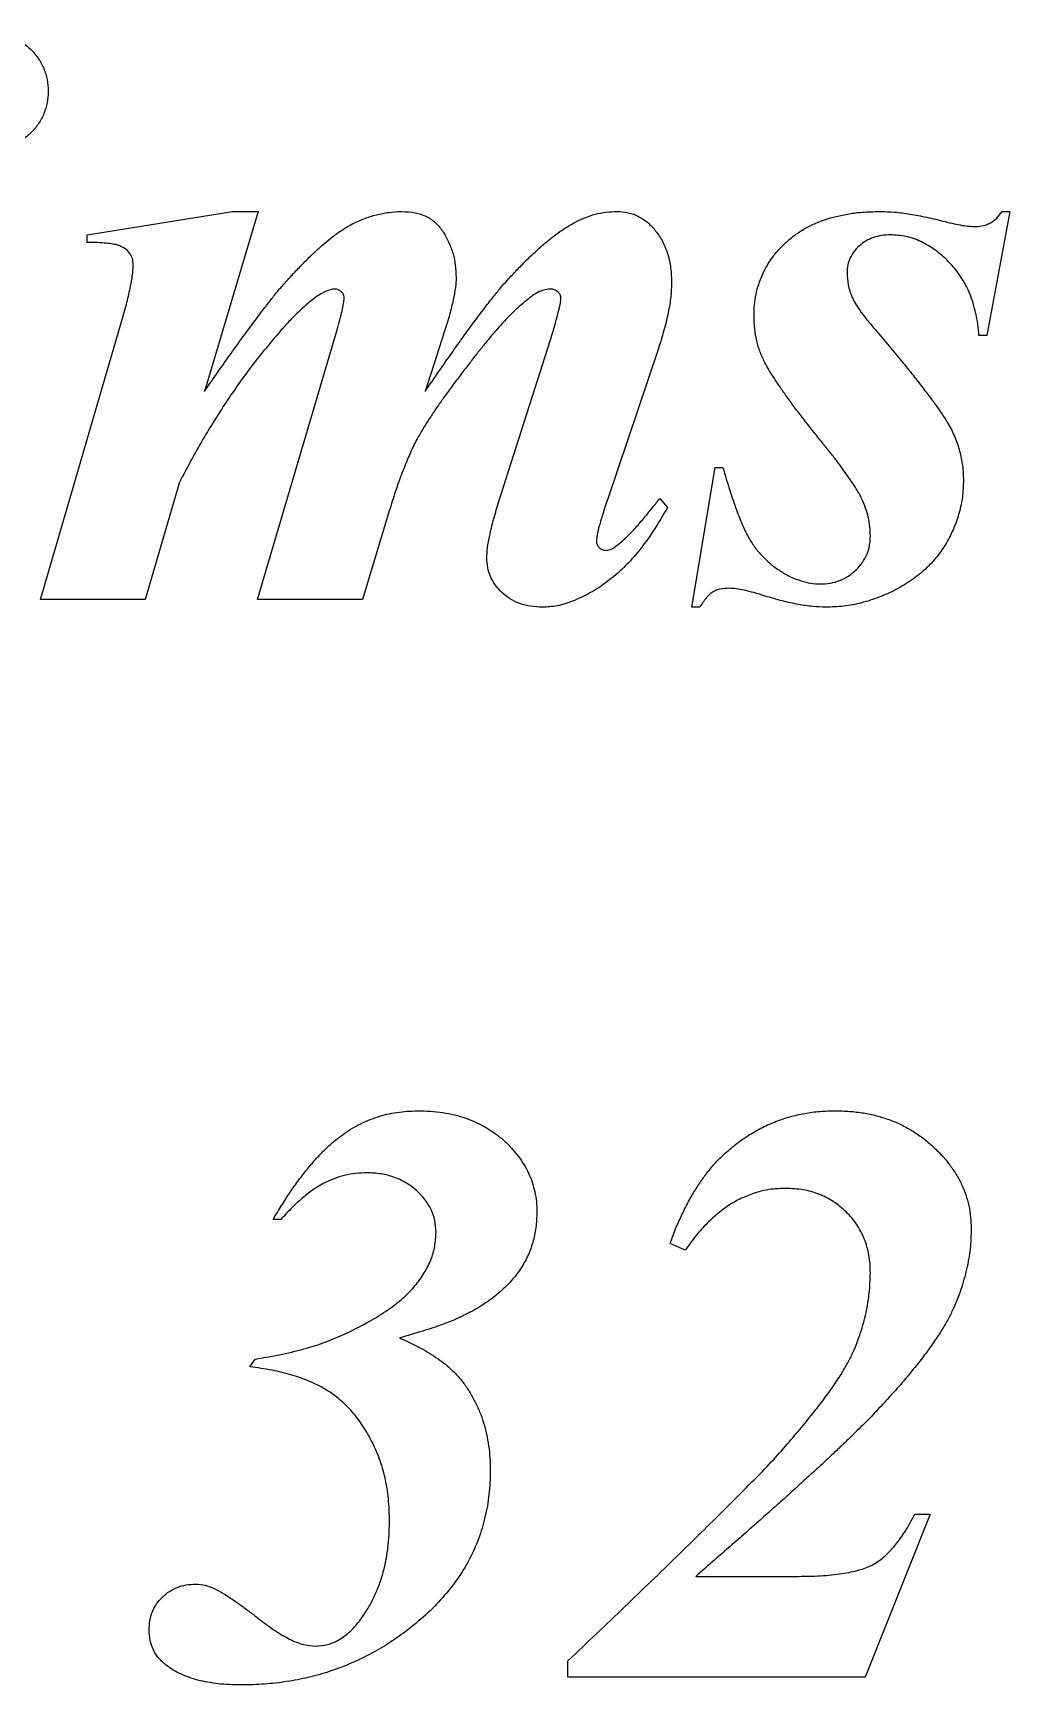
# Model space of a CAD drawing. Header units: inches. Extents: x -17.5 to -8.75, y -0.78 to 2.88.
# Drawn here: x -13.2018 to -12.9394, y 1.2942 to 1.7377 of the extents above; entities that cross this region are included whole.
import ezdxf

# ---------------------------------------------------------------- set-up
doc = ezdxf.new("R2010")
doc.units = ezdxf.units.IN
doc.header["$MEASUREMENT"] = 0

msp = doc.modelspace()

# ---------------------------------------------------------------- linework, layer by layer
at = {"color": 7, "linetype": 'Continuous', "lineweight": 25}
for p, q in [((-13.18731, 1.68355), (-13.14822, 1.6898)), ((-13.14135, 1.6898), (-13.15577, 1.64149)), ((-13.14822, 1.6898), (-13.14135, 1.6898)), ((-12.93939, 1.6898), (-12.94564, 1.65646)), ((-12.94148, 1.6898), (-12.93939, 1.6898)), ((-13.18731, 1.68146), (-13.18731, 1.68355)), ((-13.19981, 1.58563), (-13.17813, 1.65988)), ((-13.14148, 1.58563), (-13.11996, 1.65868)), ((-13.09128, 1.65767), (-13.09649, 1.64149)), ((-13.07683, 1.61138), (-13.06283, 1.65532)), ((-12.94564, 1.65646), (-12.94773, 1.65646)), ((-13.03393, 1.65272), (-13.04744, 1.61268)), ((-13.02481, 1.58355), (-13.01856, 1.62105)), ((-13.01856, 1.62105), (-13.01648, 1.62105)), ((-13.16251, 1.61711), (-13.17169, 1.58563)), ((-13.03347, 1.61271), (-13.03139, 1.61034)), ((-13.10632, 1.60877), (-13.11335, 1.58563)), ((-13.17169, 1.58563), (-13.19981, 1.58563)), ((-13.11335, 1.58563), (-13.14148, 1.58563)), ((-13.02273, 1.58355), (-13.02481, 1.58355)), ((-13.13523, 1.41918), (-13.13731, 1.41918)), ((-13.0266, 1.41088), (-13.03067, 1.41273)), ((-13.14356, 1.37959), (-13.14213, 1.38168)), ((-12.96081, 1.34001), (-12.97833, 1.29626)), ((-12.96498, 1.34001), (-12.96081, 1.34001)), ((-13.0238, 1.32334), (-12.99623, 1.32334)), ((-13.05814, 1.29626), (-13.05814, 1.30062)), ((-12.97833, 1.29626), (-13.05814, 1.29626))]:
    msp.add_line(p, q, dxfattribs=at)
for points, knots in [([(-13.21342, 1.73771), (-13.21235, 1.73766), (-13.21026, 1.73755), (-13.20727, 1.73668), (-13.20456, 1.7352), (-13.20219, 1.73319), (-13.2002, 1.73081), (-13.19878, 1.72812), (-13.19789, 1.72518), (-13.19778, 1.72314), (-13.19773, 1.72209)], [0, 0, 0, 0, 0.130072, 0.253889, 0.375723, 0.50332, 0.630072, 0.75128, 0.87256, 1, 1, 1, 1]), ([(-13.19773, 1.72209), (-13.19778, 1.72104), (-13.19789, 1.71899), (-13.19878, 1.71605), (-13.20023, 1.71334), (-13.20225, 1.71096), (-13.20464, 1.70897), (-13.20735, 1.70751), (-13.21032, 1.70663), (-13.21237, 1.70652), (-13.21342, 1.70646)], [0, 0, 0, 0, 0.127561, 0.248956, 0.37207, 0.499788, 0.626661, 0.749774, 0.872439, 1, 1, 1, 1]), ([(-13.13341, 1.67147), (-13.13256, 1.67237), (-13.13093, 1.67412), (-13.12852, 1.6766), (-13.12622, 1.67885), (-13.12401, 1.68083), (-13.12193, 1.68256), (-13.11997, 1.68404), (-13.11812, 1.68528), (-13.11584, 1.68663), (-13.11301, 1.68788), (-13.10962, 1.68898), (-13.10622, 1.68965), (-13.10394, 1.68975), (-13.10281, 1.6898)], [0, 0, 0, 0, 0.100728, 0.194537, 0.282094, 0.362881, 0.436368, 0.502695, 0.563279, 0.617579, 0.718509, 0.814159, 0.907818, 1, 1, 1, 1]), ([(-13.10281, 1.6898), (-13.10159, 1.68973), (-13.09931, 1.68961), (-13.0961, 1.68859), (-13.09348, 1.68677), (-13.0915, 1.6843), (-13.09007, 1.68146), (-13.08891, 1.6785), (-13.0883, 1.67535), (-13.08821, 1.67321), (-13.08816, 1.67212)], [0, 0, 0, 0, 0.140488, 0.265151, 0.384636, 0.505422, 0.629371, 0.751723, 0.873743, 1, 1, 1, 1]), ([(-13.07439, 1.67137), (-13.07353, 1.67229), (-13.07187, 1.67406), (-13.06942, 1.6766), (-13.06703, 1.67889), (-13.06472, 1.68094), (-13.06251, 1.68278), (-13.06037, 1.68437), (-13.05831, 1.68571), (-13.05694, 1.68649), (-13.05629, 1.68687)], [0, 0, 0, 0, 0.156846, 0.304975, 0.442541, 0.571651, 0.691471, 0.803279, 0.905519, 1, 1, 1, 1]), ([(-13.05629, 1.68687), (-13.0554, 1.68731), (-13.05362, 1.68819), (-13.05082, 1.68915), (-13.0479, 1.68967), (-13.04593, 1.68975), (-13.04493, 1.6898)], [0, 0, 0, 0, 0.251869, 0.501134, 0.746787, 1, 1, 1, 1]), ([(-13.04493, 1.6898), (-13.04392, 1.68974), (-13.04194, 1.68963), (-13.03912, 1.68854), (-13.03655, 1.68685), (-13.03437, 1.68447), (-13.03254, 1.6816), (-13.0312, 1.67827), (-13.03041, 1.67452), (-13.03033, 1.6719), (-13.03028, 1.67053)], [0, 0, 0, 0, 0.11169, 0.219755, 0.331223, 0.45075, 0.57664, 0.708199, 0.847623, 1, 1, 1, 1]), ([(-13.00814, 1.6618), (-13.00812, 1.66278), (-13.00808, 1.66471), (-13.00765, 1.66754), (-13.00692, 1.67024), (-13.00594, 1.67282), (-13.0047, 1.67528), (-13.00316, 1.67761), (-13.00132, 1.67979), (-12.99924, 1.68184), (-12.99691, 1.68373), (-12.99432, 1.68537), (-12.99149, 1.68673), (-12.98846, 1.68789), (-12.98517, 1.6887), (-12.9817, 1.68938), (-12.97799, 1.68972), (-12.97544, 1.68977), (-12.97413, 1.6898)], [0, 0, 0, 0, 0.059206, 0.117017, 0.172813, 0.228349, 0.283605, 0.339563, 0.39695, 0.45597, 0.516732, 0.578175, 0.641074, 0.706379, 0.774283, 0.845821, 0.920436, 1, 1, 1, 1]), ([(-12.97413, 1.6898), (-12.97288, 1.68976), (-12.97025, 1.6897), (-12.96612, 1.68912), (-12.9616, 1.68828), (-12.95848, 1.6875), (-12.95684, 1.68709)], [0, 0, 0, 0, 0.213653, 0.4494, 0.711873, 1, 1, 1, 1]), ([(-12.95684, 1.68709), (-12.95603, 1.68689), (-12.9545, 1.68651), (-12.95232, 1.68607), (-12.95039, 1.68584), (-12.94919, 1.68579), (-12.94864, 1.68576)], [0, 0, 0, 0, 0.301428, 0.568151, 0.800344, 1, 1, 1, 1]), ([(-12.94864, 1.68576), (-12.94793, 1.68581), (-12.94653, 1.6859), (-12.94457, 1.68671), (-12.94283, 1.68801), (-12.94194, 1.68918), (-12.94148, 1.6898)], [0, 0, 0, 0, 0.248846, 0.485926, 0.732908, 1, 1, 1, 1]), ([(-13.17491, 1.67547), (-13.17494, 1.67605), (-13.17501, 1.67718), (-13.17583, 1.67871), (-13.17715, 1.68), (-13.17877, 1.68069), (-13.18049, 1.6811), (-13.18233, 1.68129), (-13.18465, 1.68147), (-13.18637, 1.68147), (-13.18731, 1.68146)], [0, 0, 0, 0, 0.110035, 0.216018, 0.327246, 0.461414, 0.549917, 0.668271, 0.817537, 1, 1, 1, 1]), ([(-12.97143, 1.68355), (-12.97224, 1.68351), (-12.97381, 1.68344), (-12.97606, 1.68286), (-12.9781, 1.68197), (-12.97985, 1.68063), (-12.98132, 1.67912), (-12.98235, 1.67736), (-12.98306, 1.67547), (-12.98312, 1.67413), (-12.98314, 1.67346)], [0, 0, 0, 0, 0.142331, 0.2730913, 0.4017827, 0.5289074, 0.6533722, 0.7678945, 0.8821665, 1, 1, 1, 1]), ([(-12.94773, 1.65646), (-12.94782, 1.65749), (-12.948, 1.65948), (-12.94853, 1.66239), (-12.94924, 1.66513), (-12.95015, 1.66771), (-12.95127, 1.67012), (-12.9526, 1.67235), (-12.9541, 1.67444), (-12.95637, 1.67687), (-12.95934, 1.67952), (-12.96324, 1.68179), (-12.96727, 1.68329), (-12.97005, 1.68346), (-12.97143, 1.68355)], [0, 0, 0, 0, 0.077861, 0.152341, 0.223862, 0.292897, 0.359225, 0.425334, 0.489584, 0.554298, 0.677497, 0.790085, 0.895581, 1, 1, 1, 1]), ([(-13.17813, 1.65988), (-13.17765, 1.66157), (-13.17677, 1.66467), (-13.17576, 1.66897), (-13.17506, 1.67248), (-13.17496, 1.67457), (-13.17491, 1.67547)], [0, 0, 0, 0, 0.330049, 0.606605, 0.830269, 1, 1, 1, 1]), ([(-12.98314, 1.67346), (-12.98308, 1.67232), (-12.98296, 1.67007), (-12.9821, 1.6673), (-12.98095, 1.66507), (-12.97966, 1.66313), (-12.978, 1.66092), (-12.97671, 1.6594), (-12.97602, 1.65858)], [0, 0, 0, 0, 0.201119, 0.398406, 0.508601, 0.646353, 0.809974, 1, 1, 1, 1]), ([(-13.15577, 1.64149), (-13.15453, 1.64327), (-13.15217, 1.64669), (-13.14871, 1.65157), (-13.14553, 1.656), (-13.1426, 1.65998), (-13.13993, 1.66349), (-13.13755, 1.66657), (-13.13543, 1.6692), (-13.13404, 1.67076), (-13.13341, 1.67147)], [0, 0, 0, 0, 0.173738, 0.333509, 0.479324, 0.6112, 0.729155, 0.832684, 0.923571, 1, 1, 1, 1]), ([(-13.12071, 1.66896), (-13.12113, 1.66893), (-13.12203, 1.66886), (-13.12342, 1.66825), (-13.12499, 1.66741), (-13.12671, 1.66618), (-13.12859, 1.66461), (-13.13064, 1.66271), (-13.13286, 1.66049), (-13.13435, 1.65886), (-13.13513, 1.65799)], [0, 0, 0, 0, 0.0675794, 0.1468257, 0.2430781, 0.3570473, 0.4897924, 0.640781, 0.8103425, 1, 1, 1, 1]), ([(-13.11824, 1.66685), (-13.11828, 1.66711), (-13.11837, 1.66768), (-13.11906, 1.6683), (-13.1198, 1.66886), (-13.12042, 1.66893), (-13.12071, 1.66896)], [0, 0, 0, 0, 0.219587, 0.481206, 0.755408, 1, 1, 1, 1]), ([(-13.06586, 1.66828), (-13.06631, 1.66803), (-13.06737, 1.66744), (-13.069, 1.66616), (-13.071, 1.6645), (-13.07285, 1.66277), (-13.07452, 1.6611), (-13.07595, 1.65956), (-13.07751, 1.6578), (-13.07921, 1.65581), (-13.08102, 1.65356), (-13.08301, 1.65111), (-13.08509, 1.64838), (-13.08729, 1.64553), (-13.08945, 1.64264), (-13.09147, 1.63983), (-13.09333, 1.63722), (-13.09496, 1.63474), (-13.09646, 1.63247), (-13.09774, 1.63032), (-13.09884, 1.62836), (-13.1001, 1.62589), (-13.10148, 1.62267), (-13.10316, 1.6185), (-13.10477, 1.61381), (-13.10579, 1.6105), (-13.10632, 1.60877)], [0, 0, 0, 0, 0.021146, 0.049455, 0.084845, 0.127993, 0.153172, 0.181828, 0.213987, 0.249665, 0.289219, 0.332595, 0.379246, 0.429724, 0.480288, 0.527477, 0.571563, 0.611684, 0.649339, 0.683079, 0.714163, 0.741633, 0.796634, 0.857963, 0.925812, 1, 1, 1, 1]), ([(-13.09649, 1.64149), (-13.09525, 1.64328), (-13.09288, 1.64671), (-13.08947, 1.65165), (-13.08629, 1.65609), (-13.08339, 1.66006), (-13.08079, 1.66357), (-13.07841, 1.66658), (-13.07635, 1.66917), (-13.075, 1.67068), (-13.07439, 1.67137)], [0, 0, 0, 0, 0.175543, 0.336526, 0.483964, 0.616146, 0.733086, 0.836571, 0.925564, 1, 1, 1, 1]), ([(-13.08816, 1.67212), (-13.0882, 1.67121), (-13.08831, 1.66917), (-13.08896, 1.66584), (-13.08993, 1.66193), (-13.09081, 1.65916), (-13.09128, 1.65767)], [0, 0, 0, 0, 0.184788, 0.412062, 0.683477, 1, 1, 1, 1]), ([(-13.0626, 1.66896), (-13.06315, 1.66894), (-13.06427, 1.66888), (-13.06532, 1.66848), (-13.06586, 1.66828)], [0, 0, 0, 0, 0.489059, 1, 1, 1, 1]), ([(-13.06, 1.66672), (-13.06005, 1.66699), (-13.06017, 1.66759), (-13.06089, 1.66825), (-13.06168, 1.66882), (-13.06231, 1.66892), (-13.0626, 1.66896)], [0, 0, 0, 0, 0.220611, 0.482981, 0.764534, 1, 1, 1, 1]), ([(-13.03028, 1.67053), (-13.03033, 1.6693), (-13.03044, 1.66665), (-13.03119, 1.66244), (-13.03232, 1.65772), (-13.03337, 1.65445), (-13.03393, 1.65272)], [0, 0, 0, 0, 0.202023, 0.43524, 0.701408, 1, 1, 1, 1]), ([(-13.11996, 1.65868), (-13.11971, 1.65959), (-13.11924, 1.66125), (-13.11869, 1.66351), (-13.11831, 1.66533), (-13.11826, 1.66639), (-13.11824, 1.66685)], [0, 0, 0, 0, 0.338701, 0.618844, 0.836246, 1, 1, 1, 1]), ([(-13.06283, 1.65532), (-13.06241, 1.6567), (-13.06165, 1.65916), (-13.0608, 1.66244), (-13.06015, 1.66485), (-13.06004, 1.66619), (-13.06, 1.66672)], [0, 0, 0, 0, 0.366909, 0.656274, 0.866427, 1, 1, 1, 1]), ([(-13.00521, 1.64914), (-13.00567, 1.65008), (-13.00658, 1.652), (-13.00745, 1.65511), (-13.00803, 1.65839), (-13.00811, 1.66065), (-13.00814, 1.6618)], [0, 0, 0, 0, 0.238905, 0.484724, 0.736486, 1, 1, 1, 1]), ([(-13.13513, 1.65799), (-13.13763, 1.65506), (-13.14273, 1.64906), (-13.14967, 1.63919), (-13.15639, 1.62854), (-13.16044, 1.62098), (-13.16251, 1.61711)], [0, 0, 0, 0, 0.234414, 0.478543, 0.733263, 1, 1, 1, 1]), ([(-12.97602, 1.65858), (-12.97475, 1.6571), (-12.97233, 1.65425), (-12.96894, 1.65012), (-12.96585, 1.64639), (-12.9632, 1.64296), (-12.96087, 1.63994), (-12.95891, 1.63727), (-12.95731, 1.63495), (-12.9557, 1.63235), (-12.95411, 1.62928), (-12.95287, 1.62547), (-12.95204, 1.62156), (-12.95194, 1.6189), (-12.95189, 1.61756)], [0, 0, 0, 0, 0.120187, 0.230514, 0.329957, 0.419154, 0.497491, 0.565519, 0.623828, 0.671023, 0.754262, 0.836198, 0.917475, 1, 1, 1, 1]), ([(-12.98969, 1.62759), (-12.99061, 1.62871), (-12.99237, 1.63088), (-12.99483, 1.63409), (-12.99714, 1.63704), (-12.99918, 1.63984), (-13.001, 1.64245), (-13.00263, 1.64484), (-13.00402, 1.64704), (-13.00483, 1.64846), (-13.00521, 1.64914)], [0, 0, 0, 0, 0.163661, 0.315484, 0.456034, 0.586544, 0.706092, 0.815425, 0.912231, 1, 1, 1, 1]), ([(-12.97689, 1.60262), (-12.97692, 1.60347), (-12.97697, 1.60518), (-12.9774, 1.6077), (-12.97813, 1.61019), (-12.97899, 1.61223), (-12.97984, 1.61396), (-12.98071, 1.6154), (-12.98174, 1.61702), (-12.98299, 1.6188), (-12.9844, 1.62077), (-12.98597, 1.62291), (-12.98779, 1.62518), (-12.98904, 1.62676), (-12.98969, 1.62759)], [0, 0, 0, 0, 0.088712, 0.178529, 0.267307, 0.359485, 0.410281, 0.468331, 0.535758, 0.61169, 0.695535, 0.788902, 0.890017, 1, 1, 1, 1]), ([(-13.01648, 1.62105), (-13.01589, 1.61899), (-13.0148, 1.61517), (-13.013, 1.60996), (-13.01135, 1.60567), (-13.00966, 1.60222), (-13.00783, 1.5994), (-13.00575, 1.59703), (-13.00346, 1.59487), (-13.0009, 1.59309), (-12.99826, 1.59162), (-12.99558, 1.59063), (-12.99299, 1.5899), (-12.99125, 1.58983), (-12.9904, 1.5898)], [0, 0, 0, 0, 0.14611, 0.271517, 0.375986, 0.460515, 0.53329, 0.604763, 0.675568, 0.747344, 0.817325, 0.88161, 0.942014, 1, 1, 1, 1]), ([(-12.95189, 1.61756), (-12.95195, 1.61611), (-12.95207, 1.61321), (-12.95294, 1.60893), (-12.9544, 1.6048), (-12.95637, 1.60079), (-12.95894, 1.59705), (-12.96209, 1.59366), (-12.96583, 1.59072), (-12.97002, 1.58817), (-12.97456, 1.58614), (-12.97925, 1.58463), (-12.98405, 1.58372), (-12.98729, 1.5836), (-12.98891, 1.58355)], [0, 0, 0, 0, 0.07822, 0.155435, 0.233166, 0.31313, 0.394389, 0.475572, 0.560528, 0.649127, 0.738541, 0.826585, 0.913061, 1, 1, 1, 1]), ([(-13.07992, 1.59673), (-13.07988, 1.59764), (-13.07977, 1.59969), (-13.07911, 1.60304), (-13.07819, 1.60703), (-13.07731, 1.60985), (-13.07683, 1.61138)], [0, 0, 0, 0, 0.182559, 0.409227, 0.681068, 1, 1, 1, 1]), ([(-13.03139, 1.61034), (-13.03265, 1.60815), (-13.03505, 1.60397), (-13.03919, 1.59841), (-13.04344, 1.5937), (-13.04794, 1.59001), (-13.05239, 1.58714), (-13.05674, 1.58515), (-13.06089, 1.58378), (-13.06366, 1.58362), (-13.06498, 1.58355)], [0, 0, 0, 0, 0.168632, 0.322186, 0.462383, 0.592276, 0.710044, 0.815566, 0.911763, 1, 1, 1, 1]), ([(-13.04744, 1.61268), (-13.04789, 1.61133), (-13.04871, 1.6089), (-13.04964, 1.60563), (-13.05031, 1.60317), (-13.05044, 1.60176), (-13.05049, 1.60119)], [0, 0, 0, 0, 0.359315, 0.643703, 0.857028, 1, 1, 1, 1]), ([(-13.03669, 1.60874), (-13.03625, 1.60928), (-13.03516, 1.6106), (-13.0341, 1.61193), (-13.03347, 1.61271)], [0, 0, 0, 0, 0.411547, 1, 1, 1, 1]), ([(-13.04574, 1.59956), (-13.04501, 1.60014), (-13.04346, 1.60134), (-13.04122, 1.60348), (-13.03894, 1.60596), (-13.03746, 1.60779), (-13.03669, 1.60874)], [0, 0, 0, 0, 0.216701, 0.455418, 0.715616, 1, 1, 1, 1]), ([(-13.05049, 1.60119), (-13.05045, 1.6009), (-13.05037, 1.60028), (-13.04974, 1.59953), (-13.04895, 1.59894), (-13.0483, 1.59885), (-13.04799, 1.59881)], [0, 0, 0, 0, 0.2309217, 0.4905464, 0.7521827, 1, 1, 1, 1]), ([(-12.9904, 1.5898), (-12.98946, 1.58983), (-12.98764, 1.5899), (-12.98505, 1.59067), (-12.98269, 1.59183), (-12.98069, 1.59353), (-12.97899, 1.59547), (-12.97777, 1.59769), (-12.97701, 1.6001), (-12.97693, 1.60177), (-12.97689, 1.60262)], [0, 0, 0, 0, 0.135347, 0.262472, 0.387342, 0.513271, 0.639004, 0.759062, 0.877157, 1, 1, 1, 1]), ([(-13.04799, 1.59881), (-13.04758, 1.59885), (-13.04677, 1.59891), (-13.04608, 1.59935), (-13.04574, 1.59956)], [0, 0, 0, 0, 0.508465, 1, 1, 1, 1]), ([(-13.06498, 1.58355), (-13.06606, 1.5836), (-13.06812, 1.58369), (-13.07107, 1.58442), (-13.07368, 1.58566), (-13.07589, 1.58741), (-13.07769, 1.58944), (-13.07898, 1.59172), (-13.07978, 1.59417), (-13.07987, 1.59587), (-13.07992, 1.59673)], [0, 0, 0, 0, 0.145476, 0.278336, 0.406736, 0.533013, 0.655505, 0.771595, 0.883698, 1, 1, 1, 1]), ([(-13.01475, 1.58862), (-13.01561, 1.5886), (-13.01715, 1.58855), (-13.01896, 1.58789), (-13.0201, 1.58701), (-13.02095, 1.5861), (-13.02185, 1.58493), (-13.02242, 1.58403), (-13.02273, 1.58355)], [0, 0, 0, 0, 0.253584, 0.458633, 0.560311, 0.681684, 0.829363, 1, 1, 1, 1]), ([(-13.00518, 1.58654), (-13.00618, 1.58686), (-13.00802, 1.58744), (-13.01061, 1.5881), (-13.01281, 1.58852), (-13.01415, 1.58859), (-13.01475, 1.58862)], [0, 0, 0, 0, 0.318585, 0.588557, 0.817312, 1, 1, 1, 1]), ([(-12.98891, 1.58355), (-12.99007, 1.58359), (-12.99254, 1.58369), (-12.99642, 1.58428), (-13.00069, 1.58523), (-13.00364, 1.58609), (-13.00518, 1.58654)], [0, 0, 0, 0, 0.210118, 0.445804, 0.708866, 1, 1, 1, 1]), ([(-13.13731, 1.41918), (-13.13656, 1.42044), (-13.13509, 1.4229), (-13.13282, 1.42642), (-13.13055, 1.42965), (-13.12826, 1.43258), (-13.12599, 1.43526), (-13.1237, 1.43764), (-13.12144, 1.43977), (-13.11841, 1.44219), (-13.11448, 1.44469), (-13.10939, 1.44677), (-13.10406, 1.44811), (-13.10039, 1.44827), (-13.09854, 1.44834)], [0, 0, 0, 0, 0.08637, 0.168415, 0.245709, 0.318394, 0.387125, 0.451599, 0.512495, 0.569642, 0.678774, 0.785087, 0.891311, 1, 1, 1, 1]), ([(-13.09854, 1.44834), (-13.09738, 1.44832), (-13.0951, 1.44826), (-13.09177, 1.44791), (-13.0886, 1.44729), (-13.0856, 1.44642), (-13.08279, 1.44526), (-13.08012, 1.4439), (-13.07765, 1.44226), (-13.07534, 1.44042), (-13.07328, 1.43838), (-13.07147, 1.43622), (-13.06994, 1.43397), (-13.06863, 1.43163), (-13.06767, 1.42916), (-13.06699, 1.42659), (-13.06654, 1.42394), (-13.0665, 1.42214), (-13.06648, 1.42123)], [0, 0, 0, 0, 0.074392, 0.145669, 0.214343, 0.280957, 0.345466, 0.408857, 0.472062, 0.53532, 0.597714, 0.657404, 0.715408, 0.771688, 0.828455, 0.884577, 0.941573, 1, 1, 1, 1]), ([(-13.01589, 1.43695), (-13.01483, 1.43786), (-13.01275, 1.43966), (-13.00937, 1.44197), (-13.00586, 1.44394), (-13.00223, 1.44557), (-12.99844, 1.44682), (-12.99451, 1.44768), (-12.99045, 1.44827), (-12.98769, 1.44832), (-12.9863, 1.44834)], [0, 0, 0, 0, 0.128892, 0.254326, 0.377327, 0.500308, 0.621746, 0.745074, 0.871561, 1, 1, 1, 1]), ([(-12.9863, 1.44834), (-12.98501, 1.44831), (-12.98248, 1.44824), (-12.97878, 1.44782), (-12.97525, 1.44707), (-12.97188, 1.44602), (-12.96866, 1.44469), (-12.96565, 1.44302), (-12.96277, 1.44109), (-12.96016, 1.43884), (-12.9577, 1.43648), (-12.95563, 1.43391), (-12.95382, 1.43131), (-12.95233, 1.4286), (-12.95123, 1.42577), (-12.95041, 1.42286), (-12.9499, 1.41984), (-12.94984, 1.4178), (-12.94981, 1.41677)], [0, 0, 0, 0, 0.072328, 0.141401, 0.208456, 0.273954, 0.338464, 0.402873, 0.466708, 0.531787, 0.595769, 0.65704, 0.715994, 0.773328, 0.829486, 0.885624, 0.94223, 1, 1, 1, 1]), ([(-13.03067, 1.41273), (-13.0302, 1.41403), (-13.02927, 1.41656), (-13.02766, 1.42018), (-13.02597, 1.42357), (-13.02419, 1.42673), (-13.0223, 1.42965), (-13.02027, 1.43232), (-13.01817, 1.43478), (-13.01664, 1.43624), (-13.01589, 1.43695)], [0, 0, 0, 0, 0.144559, 0.282426, 0.414545, 0.541247, 0.661952, 0.77876, 0.891531, 1, 1, 1, 1]), ([(-13.11212, 1.43168), (-13.11314, 1.43165), (-13.11516, 1.43159), (-13.11814, 1.43105), (-13.121, 1.43017), (-13.12378, 1.42891), (-13.12656, 1.42723), (-13.12937, 1.42502), (-13.13233, 1.42233), (-13.13422, 1.42027), (-13.13523, 1.41918)], [0, 0, 0, 0, 0.112762, 0.223443, 0.332563, 0.443004, 0.559077, 0.690617, 0.836466, 1, 1, 1, 1]), ([(-13.09356, 1.41576), (-13.09362, 1.41682), (-13.09373, 1.41892), (-13.0948, 1.42191), (-13.09652, 1.42465), (-13.09885, 1.42707), (-13.10164, 1.42915), (-13.10485, 1.43061), (-13.10838, 1.43153), (-13.11084, 1.43163), (-13.11212, 1.43168)], [0, 0, 0, 0, 0.116892, 0.230997, 0.346752, 0.472245, 0.600036, 0.728215, 0.859336, 1, 1, 1, 1]), ([(-12.99965, 1.42751), (-13.00094, 1.42746), (-13.0035, 1.42737), (-13.00726, 1.42655), (-13.01088, 1.42524), (-13.01435, 1.4234), (-13.01765, 1.42101), (-13.02084, 1.41815), (-13.02387, 1.41476), (-13.02567, 1.4122), (-13.0266, 1.41088)], [0, 0, 0, 0, 0.117464, 0.232201, 0.347477, 0.465547, 0.587707, 0.716036, 0.853442, 1, 1, 1, 1]), ([(-12.97689, 1.40479), (-12.97691, 1.40561), (-12.97695, 1.40723), (-12.97724, 1.40959), (-12.97777, 1.41182), (-12.97848, 1.41394), (-12.97941, 1.41594), (-12.9805, 1.41784), (-12.98185, 1.4196), (-12.98388, 1.42175), (-12.98675, 1.42408), (-12.9907, 1.42609), (-12.99505, 1.4273), (-12.99809, 1.42744), (-12.99965, 1.42751)], [0, 0, 0, 0, 0.0687183, 0.1342754, 0.1973901, 0.2593891, 0.3200303, 0.3807724, 0.4420297, 0.5040287, 0.6267863, 0.7476034, 0.8703477, 1, 1, 1, 1]), ([(-13.06648, 1.42123), (-13.06652, 1.4198), (-13.0666, 1.41702), (-13.06749, 1.41301), (-13.06885, 1.40927), (-13.07081, 1.40582), (-13.07328, 1.40263), (-13.07629, 1.39969), (-13.07978, 1.39693), (-13.08241, 1.39537), (-13.08376, 1.39457)], [0, 0, 0, 0, 0.127579, 0.248836, 0.366022, 0.4831, 0.602289, 0.726704, 0.858938, 1, 1, 1, 1]), ([(-13.11736, 1.38874), (-13.11539, 1.38972), (-13.11166, 1.39156), (-13.10664, 1.3947), (-13.10247, 1.39789), (-13.09917, 1.40122), (-13.09666, 1.40467), (-13.09488, 1.40824), (-13.09377, 1.41196), (-13.09363, 1.41449), (-13.09356, 1.41576)], [0, 0, 0, 0, 0.173381, 0.327952, 0.465753, 0.586782, 0.696509, 0.800606, 0.900287, 1, 1, 1, 1]), ([(-12.94981, 1.41677), (-12.94986, 1.41493), (-12.94996, 1.41125), (-12.95098, 1.40577), (-12.9525, 1.40031), (-12.95429, 1.39578), (-12.95615, 1.39211), (-12.95787, 1.38916), (-12.95995, 1.38607), (-12.96229, 1.38275), (-12.96504, 1.37931), (-12.96806, 1.37565), (-12.97142, 1.37184), (-12.97381, 1.36929), (-12.97504, 1.36797)], [0, 0, 0, 0, 0.097643, 0.195437, 0.295531, 0.398598, 0.453557, 0.514315, 0.580083, 0.651646, 0.730131, 0.814123, 0.904057, 1, 1, 1, 1]), ([(-13.0046, 1.35284), (-13.00313, 1.35444), (-13.00031, 1.35755), (-12.9964, 1.36213), (-12.99286, 1.3664), (-12.98976, 1.37036), (-12.98709, 1.37404), (-12.98482, 1.37741), (-12.98302, 1.38052), (-12.98116, 1.38421), (-12.97947, 1.38869), (-12.97798, 1.39403), (-12.97707, 1.3994), (-12.97695, 1.40299), (-12.97689, 1.40479)], [0, 0, 0, 0, 0.107955, 0.20805, 0.299514, 0.382814, 0.458029, 0.525265, 0.584402, 0.636201, 0.730343, 0.821439, 0.910979, 1, 1, 1, 1]), ([(-13.08376, 1.39457), (-13.08495, 1.39395), (-13.08754, 1.3926), (-13.09203, 1.39084), (-13.09739, 1.38908), (-13.10128, 1.38797), (-13.10336, 1.38737)], [0, 0, 0, 0, 0.19137, 0.419644, 0.690282, 1, 1, 1, 1]), ([(-13.14213, 1.38168), (-13.13968, 1.38209), (-13.13502, 1.38287), (-13.12844, 1.38452), (-13.12258, 1.38638), (-13.11904, 1.38798), (-13.11736, 1.38874)], [0, 0, 0, 0, 0.288012, 0.548848, 0.786194, 1, 1, 1, 1]), ([(-13.10336, 1.38737), (-13.10146, 1.3865), (-13.09789, 1.38485), (-13.09313, 1.38195), (-13.08922, 1.3789), (-13.08723, 1.37653), (-13.0863, 1.37543)], [0, 0, 0, 0, 0.297569, 0.56082, 0.794017, 1, 1, 1, 1]), ([(-13.10606, 1.33819), (-13.10611, 1.34019), (-13.10621, 1.34408), (-13.10715, 1.34973), (-13.10865, 1.355), (-13.11083, 1.35982), (-13.1134, 1.36416), (-13.11635, 1.36798), (-13.11969, 1.37116), (-13.12343, 1.37376), (-13.12764, 1.37583), (-13.13239, 1.37751), (-13.13776, 1.37881), (-13.14157, 1.37933), (-13.14356, 1.37959)], [0, 0, 0, 0, 0.096126, 0.187057, 0.2745733, 0.3591307, 0.4405649, 0.5167638, 0.5902116, 0.6614292, 0.7349363, 0.8153156, 0.9033993, 1, 1, 1, 1]), ([(-13.0863, 1.37543), (-13.08571, 1.3746), (-13.08452, 1.37296), (-13.08309, 1.37026), (-13.0818, 1.36749), (-13.08074, 1.36458), (-13.07999, 1.36151), (-13.07938, 1.35835), (-13.07907, 1.35504), (-13.07901, 1.3528), (-13.07898, 1.35166)], [0, 0, 0, 0, 0.120251, 0.240577, 0.360883, 0.48255, 0.607352, 0.734265, 0.864828, 1, 1, 1, 1]), ([(-12.97504, 1.36797), (-12.97557, 1.36741), (-12.97668, 1.36622), (-12.97848, 1.3644), (-12.98046, 1.36241), (-12.98265, 1.3603), (-12.98502, 1.35801), (-12.9876, 1.35562), (-12.99032, 1.35302), (-12.9933, 1.35034), (-12.99645, 1.34748), (-12.99977, 1.34443), (-13.00332, 1.3413), (-13.00704, 1.338), (-13.01094, 1.33454), (-13.01507, 1.33095), (-13.01937, 1.32719), (-13.0223, 1.32464), (-13.0238, 1.32334)], [0, 0, 0, 0, 0.035173, 0.073813, 0.1162804, 0.1622341, 0.2120225, 0.2653093, 0.3220753, 0.3827076, 0.4471811, 0.5151317, 0.5869606, 0.6619375, 0.7407575, 0.8237909, 0.9099735, 1, 1, 1, 1]), ([(-13.05814, 1.30062), (-13.05555, 1.30308), (-13.05046, 1.30791), (-13.04299, 1.31505), (-13.03584, 1.32195), (-13.02896, 1.32858), (-13.02243, 1.33499), (-13.0162, 1.34116), (-13.01029, 1.34707), (-13.00646, 1.35095), (-13.0046, 1.35284)], [0, 0, 0, 0, 0.143457, 0.281362, 0.414331, 0.542064, 0.664553, 0.781498, 0.893518, 1, 1, 1, 1]), ([(-13.07898, 1.35166), (-13.07904, 1.34953), (-13.07917, 1.34534), (-13.0803, 1.3392), (-13.08203, 1.33334), (-13.08455, 1.32776), (-13.08778, 1.32249), (-13.09175, 1.31752), (-13.09635, 1.31276), (-13.09988, 1.30999), (-13.1017, 1.30856)], [0, 0, 0, 0, 0.126167, 0.248209, 0.368373, 0.487467, 0.609487, 0.733952, 0.86348, 1, 1, 1, 1]), ([(-12.99623, 1.32334), (-12.99507, 1.32336), (-12.99283, 1.32339), (-12.98961, 1.32351), (-12.98665, 1.32376), (-12.98397, 1.32416), (-12.98156, 1.32461), (-12.9794, 1.32514), (-12.97753, 1.32583), (-12.97534, 1.32689), (-12.97282, 1.32877), (-12.97007, 1.33178), (-12.96734, 1.33554), (-12.9658, 1.33846), (-12.96498, 1.34001)], [0, 0, 0, 0, 0.091068, 0.175381, 0.253117, 0.323638, 0.387726, 0.445722, 0.497414, 0.543843, 0.636437, 0.741781, 0.862466, 1, 1, 1, 1]), ([(-13.11381, 1.31175), (-13.11318, 1.31266), (-13.11194, 1.31445), (-13.11037, 1.31736), (-13.10904, 1.32042), (-13.10793, 1.32365), (-13.10708, 1.32705), (-13.1065, 1.33062), (-13.10614, 1.33435), (-13.10609, 1.33689), (-13.10606, 1.33819)], [0, 0, 0, 0, 0.117296, 0.23376, 0.352911, 0.474529, 0.599081, 0.727438, 0.861661, 1, 1, 1, 1]), ([(-13.17064, 1.30892), (-13.1706, 1.30978), (-13.17053, 1.31146), (-13.16982, 1.31384), (-13.16869, 1.31599), (-13.16711, 1.31784), (-13.16521, 1.31936), (-13.16305, 1.32045), (-13.16068, 1.32113), (-13.15903, 1.32122), (-13.15818, 1.32126)], [0, 0, 0, 0, 0.131808, 0.256454, 0.376896, 0.500742, 0.626106, 0.747257, 0.869847, 1, 1, 1, 1]), ([(-13.15818, 1.32126), (-13.15729, 1.3212), (-13.15548, 1.32109), (-13.15383, 1.32034), (-13.153, 1.31996)], [0, 0, 0, 0, 0.494081, 1, 1, 1, 1]), ([(-13.153, 1.31996), (-13.15219, 1.31954), (-13.15035, 1.31858), (-13.14744, 1.31664), (-13.14398, 1.31416), (-13.14024, 1.31122), (-13.13639, 1.30838), (-13.13265, 1.30628), (-13.12926, 1.3049), (-13.12706, 1.30469), (-13.12605, 1.30459)], [0, 0, 0, 0, 0.087244, 0.198291, 0.333567, 0.494124, 0.653271, 0.78977, 0.903634, 1, 1, 1, 1]), ([(-13.16596, 1.29942), (-13.16667, 1.30004), (-13.16806, 1.30124), (-13.16958, 1.30355), (-13.17049, 1.30614), (-13.17059, 1.30798), (-13.17064, 1.30892)], [0, 0, 0, 0, 0.257738, 0.499305, 0.743833, 1, 1, 1, 1]), ([(-13.1017, 1.30856), (-13.1033, 1.3074), (-13.10646, 1.3051), (-13.11156, 1.30223), (-13.11679, 1.29973), (-13.12224, 1.29771), (-13.12786, 1.2961), (-13.13369, 1.29502), (-13.13968, 1.2943), (-13.14374, 1.29422), (-13.14581, 1.29418)], [0, 0, 0, 0, 0.125225, 0.248403, 0.3711, 0.49322, 0.617136, 0.742025, 0.86897, 1, 1, 1, 1]), ([(-13.12605, 1.30459), (-13.12491, 1.30468), (-13.12262, 1.30486), (-13.11935, 1.30632), (-13.11632, 1.30862), (-13.11468, 1.31067), (-13.11381, 1.31175)], [0, 0, 0, 0, 0.232159, 0.465138, 0.71779, 1, 1, 1, 1]), ([(-13.14581, 1.29418), (-13.14689, 1.2942), (-13.14899, 1.29425), (-13.15204, 1.29445), (-13.15486, 1.29489), (-13.15749, 1.29542), (-13.15991, 1.29618), (-13.16212, 1.2971), (-13.16417, 1.29811), (-13.16537, 1.29899), (-13.16596, 1.29942)], [0, 0, 0, 0, 0.153747, 0.297071, 0.432255, 0.557942, 0.67703, 0.790043, 0.897266, 1, 1, 1, 1])]:
    msp.add_open_spline(points, degree=3, knots=knots, dxfattribs=at)

doc.saveas('drawing.dxf')
